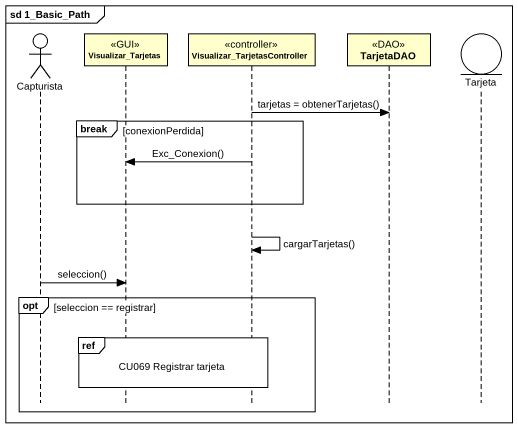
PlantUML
@startuml
mainframe sd 1_Basic_Path
hide footbox
actor Capturista
participant Visualizar_Tarjetas <<GUI>>
participant "Visualizar_TarjetasController" as Visualizar <<controller>>
participant TarjetaDAO <<DAO>>
entity Tarjeta

Visualizar -> TarjetaDAO : tarjetas = obtenerTarjetas()
break conexionPerdida
  Visualizar -> Visualizar_Tarjetas : Exc_Conexion()
end
Visualizar -> Visualizar : cargarTarjetas()
Capturista -> Visualizar_Tarjetas : seleccion()
opt seleccion == registrar
  ref over Visualizar_Tarjetas, Visualizar : CU069 Registrar tarjeta
end
@enduml
